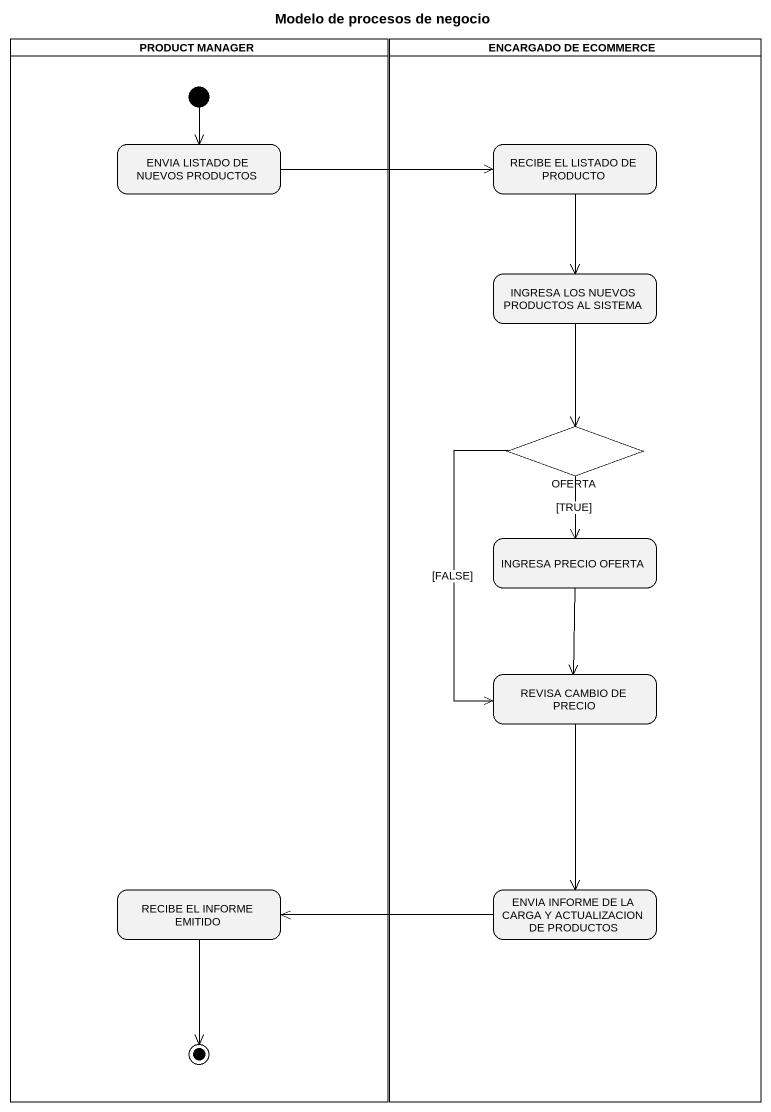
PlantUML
@startuml
title Modelo de procesos de negocio
hide empty description
state "PRODUCT MANAGER" as PRODUCT_MANAGER <<partition>> {
  state "ENVIA LISTADO DE NUEVOS PRODUCTOS" as ENVIA_LISTADO_DE_NUEVOS
  state "RECIBE EL INFORME EMITIDO" as RECIBE_EL_INFORME_EMITIDO
  [*] --> ENVIA_LISTADO_DE_NUEVOS
  RECIBE_EL_INFORME_EMITIDO --> [*]
}
state "ENCARGADO DE ECOMMERCE" as ENCARGADO_DE_ECOMMERCE <<partition>> {
  state "RECIBE EL LISTADO DE PRODUCTO" as RECIBE_EL_LISTADO_DE
  state "INGRESA LOS NUEVOS PRODUCTOS AL SISTEMA" as INGRESA_LOS_NUEVOS
  state OFERTA <<choice>>
  state "INGRESA PRECIO OFERTA" as INGRESA_PRECIO_OFERTA
  state "REVISA CAMBIO DE PRECIO" as REVISA_CAMBIO_DE_PRECIO
  state "ENVIA INFORME DE LA CARGA Y ACTUALIZACION DE PRODUCTOS" as ENVIA_INFORME_DE_LA_CARGA_Y
}
ENVIA_LISTADO_DE_NUEVOS -right-> RECIBE_EL_LISTADO_DE
RECIBE_EL_LISTADO_DE --> INGRESA_LOS_NUEVOS
INGRESA_LOS_NUEVOS --> OFERTA
OFERTA --> INGRESA_PRECIO_OFERTA : [TRUE]
OFERTA --> REVISA_CAMBIO_DE_PRECIO : [FALSE]
INGRESA_PRECIO_OFERTA --> REVISA_CAMBIO_DE_PRECIO
REVISA_CAMBIO_DE_PRECIO --> ENVIA_INFORME_DE_LA_CARGA_Y
ENVIA_INFORME_DE_LA_CARGA_Y -left-> RECIBE_EL_INFORME_EMITIDO
@enduml
